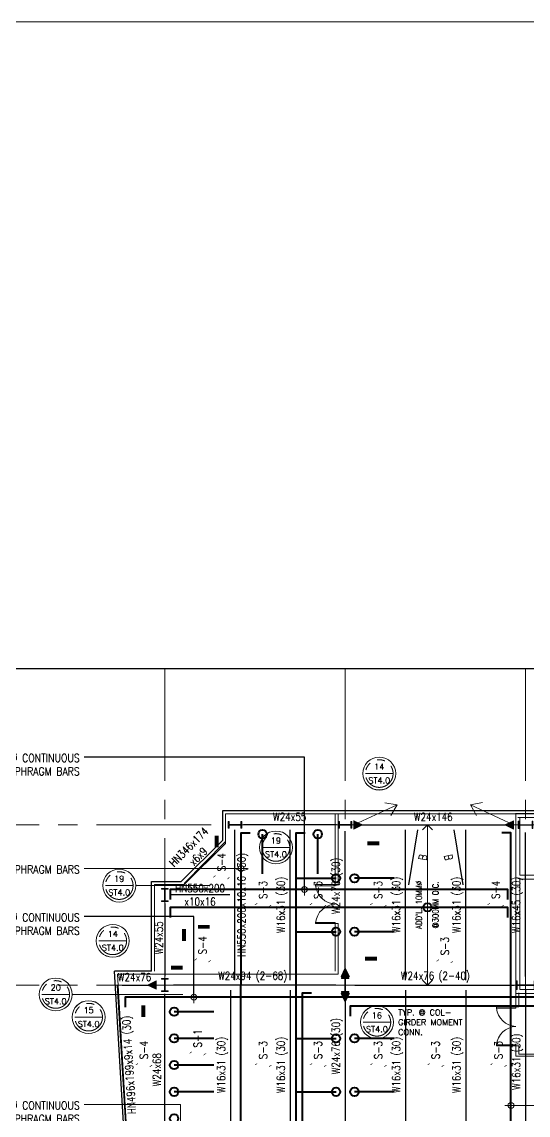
# Model space of a CAD drawing. Header units: millimetres. Extents: x -101701 to 170890, y -50253 to 85631.
# Drawn here: x -62308 to -37050, y 31012 to 85631 of the extents above; entities that cross this region are included whole.
import ezdxf
from ezdxf.enums import TextEntityAlignment as Align

# ---------------------------------------------------------------- set-up
doc = ezdxf.new("R2010")
doc.units = ezdxf.units.MM
doc.header["$MEASUREMENT"] = 0
doc.linetypes.add('CENTER2', pattern=[28.575, 19.05, -3.175, 3.175, -3.175])
doc.linetypes.add('PHANTOM2', pattern=[1.25, 0.625, -0.125, 0.125, -0.125, 0.125, -0.125])
doc.layers.get('0').update_dxf_attribs({"lineweight": 0})
for name, color, linetype, lineweight in [('A_ARCHITECTURAL BACKGROUND', 251, 'Continuous', 5), ('COLUMN', 2, 'Continuous', 20), ('ELAYOUT', 4, 'Continuous', 9), ('GRIDLINES_DIM', 252, 'Continuous', 5), ('HATCH', 8, 'Continuous', 5), ('S-ANNO-DIMS', 252, 'Continuous', 5), ('S-ANNO-MARK', 2, 'Continuous', 9), ('S-ANNO-NPLT', 7, 'Continuous', 9), ('S-Anno-Symb', 143, 'PHANTOM2', 15), ('S-BEAM', 5, 'Continuous', 25), ('S-BEAM-IDEN', 2, 'Continuous', 9), ('S-BRACE', 2, 'Continuous', 18), ('S-COLS', 2, 'Continuous', 20), ('S-CONN', 1, 'Continuous', 9), ('S_COL', 2, 'Continuous', 20), ('S_DRB', 4, 'Continuous', 40), ('S_GRID LINES', 252, 'Continuous', 5), ('S_SLAB EDGE', 2, 'Continuous', 30)]:
    doc.layers.add(name, color=color, linetype=linetype, lineweight=lineweight)
doc.layers.add('GUIDE', color=191, linetype='Continuous', plot=False)
doc.styles.add('1', font='simplex.shx', dxfattribs={"width": 0.85, "height": 300})
doc.styles.add('ARIALNW', font='ARIALN.TTF')
doc.styles.add('ROMANSX', font='ROMANS.shx', dxfattribs={"height": 0.09375})
doc.styles.add('SIMPLEX', font='SIMPLEX.shx', dxfattribs={"width": 0.8, "height": 400})
doc.dimstyles.new('DIM 200', dxfattribs={"dimtxt": 0.36, "dimasz": 0.2, "dimexe": 0.1, "dimexo": 0, "dimgap": 0.08, "dimtad": 1, "dimlfac": 2, "dimrnd": 0.005, "dimzin": 1, "dimdsep": 46, "dimtxsty": 'ARIALNW', "dimcen": 0.09, "dimclrd": 6, "dimclre": 6, "dimclrt": 13, "dimadec": 0, "dimazin": 0, "dimtfac": 1, "dimtofl": 0, "dimtmove": 2, "dimatfit": 3, "dimfxl": 1, "dimtolj": 1, "dimtzin": 0, "dimarcsym": 0})
doc.dimstyles.new('DIM_100', dxfattribs={"dimtxt": 1000, "dimasz": 2, "dimexe": 100, "dimexo": 250, "dimgap": 250, "dimtad": 1, "dimdec": 0, "dimrnd": 1, "dimdsep": 46, "dimtxsty": '1', "dimblk1": 'ESCADIM_ARW', "dimblk2": 'ESCADIM_ARW', "dimsah": 1, "dimcen": 50, "dimclrd": 256, "dimclre": 256, "dimclrt": 52, "dimadec": 0, "dimazin": 0, "dimtfac": 1, "dimtdec": 0, "dimtofl": 0, "dimtmove": 0, "dimatfit": 3, "dimldrblk": 'ESCADIM_ARW', "dimfxl": 1, "dimtolj": 1, "dimtzin": 0, "dimarcsym": 0})
doc.dimstyles.new('ESCA', dxfattribs={"dimtxt": 300, "dimasz": 1, "dimexe": 100, "dimexo": 100, "dimgap": 100, "dimtad": 1, "dimdec": 0, "dimrnd": 1, "dimdsep": 46, "dimtxsty": '1', "dimblk1": 'ESCADIM_ARW', "dimblk2": 'ESCADIM_ARW', "dimsah": 1, "dimcen": 50, "dimclrd": 256, "dimclre": 256, "dimclrt": 52, "dimadec": 0, "dimazin": 0, "dimtfac": 1, "dimtdec": 0, "dimtofl": 0, "dimtmove": 0, "dimatfit": 3, "dimldrblk": 'ESCADIM_ARW', "dimfxl": 1, "dimtolj": 1, "dimtzin": 0, "dimarcsym": 0})

# ---------------------------------------------------------------- blocks, each defined once
blk = doc.blocks.new('ARCHBACKGRND3')
at = {"layer": 'A_ARCHITECTURAL BACKGROUND', "color": 251, "ltscale": 10}
for p, q in [((-52118, 46070, 0), (-36656, 46070, 0)), ((-52118, 46070, 0), (-52118, 44590, 0)), ((-46638, 46070, 0), (-46638, 42532, 0)), ((-46487, 46070, 0), (-46487, 42532, 0)), ((-54172, 42527, 0), (-52118, 44590, 0)), ((-55650, 38201, 0), (-55650, 42527, 0)), ((-55650, 38201, 0), (-55650, 42527, 0)), ((-55650, 42527, 0), (-54172, 42527, 0)), ((-46638, 42532, 0), (-47615, 42532, 0)), ((-47615, 42532, 0), (-47615, 42467, 0)), ((-47615, 42467, 0), (-46638, 42467, 0)), ((-46627, 42532, 0), (-46638, 42532, 0)), ((-46638, 42467, 0), (-46638, 42532, 0)), ((-46638, 42532, 0), (-46487, 42532, 0)), ((-47615, 40578, 0), (-47615, 40643, 0)), ((-47615, 40643, 0), (-46638, 40643, 0)), ((-46638, 40578, 0), (-47615, 40578, 0)), ((-46638, 40643, 0), (-46638, 40578, 0)), ((-46638, 40578, 0), (-46638, 38201, 0)), ((-46487, 40578, 0), (-46638, 40578, 0)), ((-46638, 40578, 0), (-46487, 40578, 0)), ((-46487, 40578, 0), (-46487, 38050, 0)), ((-56602, 22976, 0), (-57504, 38050, 0)), ((-46487, 38050, 0), (-57504, 38050, 0)), ((-37619, 37118, 0), (-37619, 36421, 0)), ((-37469, 37118, 0), (-37469, 36421, 0)), ((-37619, 36421, 0), (-38596, 36421, 0)), ((-38596, 36421, 0), (-38596, 36356, 0)), ((-38596, 36356, 0), (-37619, 36356, 0)), ((-37469, 36421, 0), (-37619, 36421, 0)), ((-37619, 36356, 0), (-37619, 36421, 0)), ((-37619, 36421, 0), (-37469, 36421, 0)), ((-38596, 34467, 0), (-38596, 34532, 0)), ((-38596, 34532, 0), (-37619, 34532, 0)), ((-37619, 34467, 0), (-38596, 34467, 0)), ((-37619, 34532, 0), (-37619, 34467, 0)), ((-37619, 34467, 0), (-37619, 33965, 0)), ((-37608, 34467, 0), (-37619, 34467, 0)), ((-37619, 34467, 0), (-37469, 34467, 0)), ((-37469, 34467, 0), (-37469, 34065, 0)), ((-34029, 33965, 0), (-37619, 33965, 0)), ((-34029, 34065, 0), (-37469, 34065, 0))]:
    blk.add_line(p, q, dxfattribs=at)
at = {"layer": 'ELAYOUT', "color": 251, "ltscale": 10}
for p, q in [((-37619, 37092, 0), (-37619, 46097, 0)), ((-37425, 45889, 0), (-35076, 45889, 0)), ((-37425, 45889, 0), (-35076, 45889, 0)), ((-37425, 45889, 0), (-34985, 45889, 0)), ((-37425, 43001, 0), (-37425, 45889, 0)), ((-37527, 42837, 0), (-37327, 42786, 0)), ((-37425, 43001, 0), (-34985, 43001, 0)), ((-37425, 43001, 0), (-34985, 43001, 0)), ((-37425, 43001, 0), (-34985, 43001, 0)), ((-37425, 43001, 0), (-34985, 43001, 0)), ((-37425, 42798, 0), (-37425, 42823, 0)), ((-37425, 42801, 0), (-34985, 42801, 0)), ((-37425, 42776, 0), (-37425, 42801, 0)), ((-37425, 42801, 0), (-34985, 42801, 0)), ((-37425, 42776, 0), (-37425, 37293, 0)), ((-34982, 37293, 0), (-37425, 37293, 0)), ((-34775, 37092, 0), (-37619, 37092, 0))]:
    blk.add_line(p, q, dxfattribs=at)
at = {"layer": 'ELAYOUT', "color": 251, "linetype": 'ByBlock', "ltscale": 0.5}
for p, q in [((-37619, 46089, 0), (-36656, 46089, 0)), ((-37527, 45889, 0), (-34985, 45889, 0))]:
    blk.add_line(p, q, dxfattribs=at)
at = {"layer": 'HATCH', "color": 251, "linetype": 'ByBlock', "ltscale": 0.5}
for centre, start, end in [((-46586, 42589, 0), 186.8071, 267.1428), ((-46586, 40520, 0), 92.8572, 173.1929), ((-37567, 36479, 0), 186.8071, 267.1428), ((-37567, 34409, 0), 92.8572, 173.1929)]:
    blk.add_arc(centre, 1036, start, end, dxfattribs=at)
at = {"layer": 'S_SLAB EDGE', "color": 2, "ltscale": 10}
for p, q in [((-52268, 46222, 0), (-52268, 44740, 0)), ((-54322, 42677, 0), (-52268, 44740, 0)), ((-55800, 38201, 0), (-55800, 42677, 0)), ((-55800, 42677, 0), (-54322, 42677, 0)), ((-56752, 22913, 0), (-57654, 38201, 0)), ((-55800, 38201, 0), (-57654, 38201, 0))]:
    blk.add_line(p, q, dxfattribs=at)
at = {"layer": 'S_SLAB EDGE', "color": 2, "ltscale": 10, "extrusion": (0, -1, 0), "elevation": -46222}
blk.add_lwpolyline([(-36656, 0), (-52268, 0)], dxfattribs=at)
blk = doc.blocks.new('Bubble')
at = {"layer": 'S-ANNO-NPLT'}
blk.add_circle((0, 0), 0.261, dxfattribs=at)
at = {"layer": 'S-Anno-Symb', "color": 0}
blk.add_line((-0.219, 0), (0.219, 0), dxfattribs=at)
blk.add_circle((0, 0), 0.219, dxfattribs=at)
at = {"layer": 'S-Anno-Symb', "style": 'ROMANSX'}
for tag, p in [('1', (0, 0.109)), ('S1', (0, -0.109))]:
    blk.add_attdef(tag, text='', height=0.0937, dxfattribs=at).set_placement(p, align=Align.MIDDLE_CENTER)
at = {"layer": 'S-Anno-Symb', "style": 'ROMANSX', "width": 1.018385, "flags": 8}
blk.add_attdef('LONG', text='', height=0.0937, dxfattribs=at).set_placement((-0.18, -0.125), (0.18, -0.125), align=Align.FIT)
blk = doc.blocks.new('ESCADIM_ARW')
at = {"color": 7}
blk.add_line((-150, 0), (150, 0), dxfattribs=at)
blk.add_circle((0, 0), 75, dxfattribs=at)
blk = doc.blocks.new('11F COLUMN LAYOUT')
at = {"layer": 'COLUMN', "lineweight": 13}
for points in [[(3165, 48000), (3165, 48167), (3213, 48167), (3213, 48033, 0.414214), (3234, 48013), (3766, 48013, 0.414214), (3787, 48033), (3787, 48167), (3835, 48167), (3835, 47833), (3787, 47833), (3787, 47967, 0.414214), (3766, 47987), (3234, 47987, 0.414214), (3213, 47967), (3213, 47833), (3165, 47833), (3165, 48000)], [(8665, 48000), (8665, 48167), (8713, 48167), (8713, 48033, 0.414214), (8734, 48013), (9266, 48013, 0.414214), (9287, 48033), (9287, 48167), (9335, 48167), (9335, 47833), (9287, 47833), (9287, 47967, 0.414214), (9266, 47987), (8734, 47987, 0.414214), (8713, 47967), (8713, 47833), (8665, 47833), (8665, 48000)], [(17632, 48000), (17632, 48181), (17677, 48181), (17677, 48031, 0.414214), (17695, 48012), (18305, 48012, 0.414214), (18323, 48031), (18323, 48181), (18368, 48181), (18368, 47819), (18323, 47819), (18323, 47969, 0.414214), (18305, 47988), (17695, 47988, 0.414214), (17677, 47969), (17677, 47819), (17632, 47819), (17632, 48000)], [(0, 44177), (-164, 44177), (-164, 44214), (-30, 44214, 0.414214), (-10, 44234), (-10, 44766, 0.414214), (-30, 44786), (-164, 44786), (-164, 44823), (164, 44823), (164, 44786), (30, 44786, 0.414214), (10, 44766), (10, 44234, 0.414214), (30, 44214), (164, 44214), (164, 44177), (0, 44177)], [(0, 39677), (-164, 39677), (-164, 39714), (-30, 39714, 0.414214), (-10, 39734), (-10, 40266, 0.414214), (-30, 40286), (-164, 40286), (-164, 40323), (164, 40323), (164, 40286), (30, 40286, 0.414214), (10, 40266), (10, 39734, 0.414214), (30, 39714), (164, 39714), (164, 39677), (0, 39677)]]:
    blk.add_lwpolyline(points, format="xyb", dxfattribs=at)
at = {"layer": 'S_COL', "ltscale": 0.05}
for points in [[(9000, 39622), (8817, 39622), (8817, 39675), (8967, 39675, 0.414214), (8985, 39694), (8985, 40303, 0.414214), (8967, 40321), (8817, 40321), (8817, 40374), (9183, 40374), (9183, 40321), (9033, 40321, 0.414214), (9015, 40303), (9015, 39694, 0.414214), (9033, 39675), (9183, 39675), (9183, 39622), (9000, 39622)], [(17529, 39995), (17529, 40206), (17576, 40206), (17576, 40037, 0.414214), (17605, 40008), (18395, 40008, 0.414214), (18424, 40037), (18424, 40206), (18471, 40206), (18471, 39784), (18424, 39784), (18424, 39953, 0.414214), (18395, 39982), (17605, 39982, 0.414214), (17576, 39953), (17576, 39784), (17529, 39784), (17529, 39995)]]:
    blk.add_lwpolyline(points, format="xyb", dxfattribs=at)
blk = doc.blocks.new('DIM_GRIDLINES_2')
at = {"layer": 'GRIDLINES_DIM', "linetype": 'CENTER2', "ltscale": 300}
for p, q in [((8000, -10379.6), (8000, 63813, 0)), ((17000, -10379.6), (17000, 63813, 0)), ((26000, -10379.6), (26000, 63813, 0)), ((-12556.3, 56000, 0), (50790.7, 56000, 0)), ((-12556.3, 48000, 0), (50790.7, 48000, 0))]:
    blk.add_line(p, q, dxfattribs=at)
blk = doc.blocks.new('_Open90')
at = {"color": 0, "linetype": 'ByBlock', "lineweight": -2}
for p, q in [((0, 0), (-1, 0)), ((-0.5, 0.5), (0, 0)), ((0, 0), (-0.5, -0.5))]:
    blk.add_line(p, q, dxfattribs=at)
blk = doc.blocks.new('*D116')
at = {"lineweight": -2, "ltscale": 0.5, "transparency": 16777216}
blk.add_line((21102, 55501), (21102, 48502), dxfattribs=at)
at = {"layer": 'Defpoints', "color": 0, "ltscale": 0.5, "transparency": 16777216}
for p in [(21102, 56001, 0), (21102, 48002, 0), (21102, 48002)]:
    blk.add_point(p, dxfattribs=at)
at = {"lineweight": -2, "ltscale": 0.5, "transparency": 16777216, "xscale": 500, "yscale": 500, "zscale": 500}
for p, rotation in [((21102, 56001), 90), ((21102, 48002), 270)]:
    blk.add_blockref('_Open90', p, dxfattribs=dict(at, rotation=rotation))
at = {"color": 52, "ltscale": 0.5, "transparency": 16777216, "char_height": 300, "attachment_point": 5, "rotation": 90, "style": '1'}
for s, insert in [("\\A1;ADD'L. 10MM%%C", (20674, 52002)), ('\\A1;@300MM O.C. ', (21502, 52002))]:
    blk.add_mtext(s, dxfattribs=dict(at, insert=insert))
blk = doc.blocks.new('11TH FRAMING LAYOUT')
at = {"layer": 'S-CONN'}
for points in [[(9435, 47791), (9864, 48002), (9435, 48212)], [(17394, 47788), (16965, 47998), (17394, 48209)], [(8789, 40430), (8999, 40859), (9210, 40430)], [(-439, 39790), (-868, 40000), (-439, 40210)], [(8789, 39572), (8999, 39143), (9210, 39572)]]:
    blk.add_hatch(color=256, dxfattribs=at).paths.add_polyline_path(points)
at = {"layer": 'S-BEAM'}
for p, q in [((3498, 40249, 0), (3498, 47752, 0)), ((8565, 48000, 0), (3932, 48000, 0)), ((6259, 40249, 0), (6259, 47752, 0)), ((9000, 40430, 0), (9000, 47694, 0)), ((9435, 48000, 0), (17394, 47999, 0)), ((12008, 40249, 0), (12008, 47753, 0)), ((12608, 47753, 0), (12159, 44999, 0)), ((14417, 47753, 0), (14867, 44999, 0)), ((15017, 40249, 0), (15017, 47753, 0)), ((18000, 40430, 0), (18000, 47619, 0)), ((3004, 47158, 0), (960, 45069, 0)), ((3248, 44500, 0), (265, 44500, 0)), ((0, 44074, 0), (0, 40439)), ((-1517, 25709, 0), (-2360, 40000, 0)), ((-2127, 40000, 0), (-439, 40000, 0)), ((8524, 40000, 0), (439, 40000, 0)), ((9476, 40002, 0), (17429, 39999, 0)), ((0, 32606, 0), (0, 39561)), ((3275, 39749, 0), (3275, 32252, 0)), ((6259, 39749, 0), (6259, 32252, 0)), ((9000, 39737, 0), (9000, 32414, 0)), ((12008, 39749, 0), (12008, 32251, 0)), ((15017, 39749, 0), (15017, 32251, 0)), ((18000, 39737, 0), (18000, 32414, 0))]:
    blk.add_line(p, q, dxfattribs=at)
at = {"layer": 'S-CONN', "color": 1, "elevation": 0}
for points in [[(9435, 48212), (9864, 48002), (9435, 47791), (9435, 48213)], [(17394, 48209), (16965, 47998), (17394, 47788), (17394, 48210)], [(9210, 40430), (8999, 40859), (8789, 40430), (9211, 40430)], [(-439, 40210), (-868, 40000), (-439, 39790), (-439, 40211)], [(9210, 39572), (8999, 39143), (8789, 39572), (9211, 39572)]]:
    blk.add_lwpolyline(points, dxfattribs=at)
at = {"layer": 'S-BRACE', "ltscale": 0.5}
for points in [[(11586, 49002, 0), (9435, 48000, 0)], [(15243, 49003, 0), (17394, 48001, 0)]]:
    blk.add_leader(points, dimstyle='DIM 200', override={"dimasz": 500, "dimtad": 0, "dimclrd": 2, "dimldrblk": 'Open90', "dimfxl": 0.18}, dxfattribs=at)
blk = doc.blocks.new("ADD' L BARS")
at = {"layer": 'S_DRB'}
for p, q in [((12879.1, 53548.4, 0), (12879.1, 55538, 0)), ((15629.3, 53548.4, 0), (15629.3, 55538, 0)), ((10450, 46666.4, 0), (8460.4, 46666.4, 0)), ((10450.1, 45333.2, 0), (8460.5, 45333.2, 0)), ((10450.3, 43999.9, 0), (8460.7, 43999.9, 0)), ((10450.4, 42666.6, 0), (8460.8, 42666.6, 0))]:
    blk.add_line(p, q, dxfattribs=at)
at = {"layer": 'S_DRB', "color": 4, "elevation": 0}
for points in [[(12248.4, 40432.8), (11798.4, 40432.8), (11799.7, 55606.9), (12249.7, 55606.9)], [(24817.1, 40432.8), (25267.1, 40432.8), (25267.1, 55606.9), (24817.1, 55606.9)], [(25117.1, 52271.9), (25117.1, 52771.9), (8265.2, 52771.9), (8265.2, 52271.9)], [(25117.1, 51382.7), (25117.1, 51882.7), (8265.2, 51882.7), (8265.2, 51382.7)], [(15310.1, 24150), (14860.1, 24150), (14860.1, 47606.7), (15310.1, 47606.7)], [(46351.2, 46894.5), (46351.2, 47394.5), (6014.4, 47394.5), (6014.4, 46894.5)], [(46001.2, 46444.5), (46001.2, 46944.5), (17250, 46944.5), (17250, 46444.5)]]:
    blk.add_lwpolyline(points, dxfattribs=at)
at = {"layer": 'S_DRB'}
for centre in [(12879.1, 55538, 0), (15629.3, 55538, 0), (21102.3, 51882.7, 0), (8460.4, 46666.4, 0), (8460.5, 45333.2, 0), (8460.7, 43999.9, 0), (8460.8, 42666.6, 0), (8461, 41333.3, 0)]:
    blk.add_circle(centre, 210.4, dxfattribs=at)
at = {"layer": 'S-BEAM-IDEN', "char_height": 400, "attachment_point": 3, "style": '1'}
for s, insert in [('5-25MM∅ DIAPHRAGM BARS', (3752.1, 53974, 0)), ('8-25MM∅ CONTINUOUS \\PDIAPHRAGM BARS', (3752.1, 51576.8, 0)), ('3-25MM∅ CONTINUOUS \\PDIAPHRAGM BARS', (3752.1, 42184.6, 0))]:
    blk.add_mtext_dynamic_manual_height_columns(s, width=8791.578, gutter_width=1, heights=[0], dxfattribs=dict(at, insert=insert))
at = {"ltscale": 0.5}
dim = blk.add_linear_dim(base=(21102.3, 48002.4, 0), p1=(21102.3, 56001.2, 0), p2=(21102.3, 48002.4, 0), angle=270, text="ADD'L. 10MM%%C\\X@300MM O.C. ", dimstyle='DIM_100', override={"dimasz": 500, "dimexo": 100, "dimblk1": 'Open90', "dimblk2": 'Open90', "dimse1": 1, "dimse2": 1}, dxfattribs=at)
dim.commit()
dim.dimension.update_dxf_attribs({"geometry": '*D116', "text_midpoint": (21102.3, 52001.8, 0)})
at = {"layer": 'S-ANNO-DIMS', "color": 4}
for points in [[(11799.7, 53821.4, 0), (3976.4, 53821.4, 0)], [(9446.3, 47394.5, 0), (9446.3, 51424.2, 0), (3976.4, 51424.2, 0)], [(8775, 40606.8, 0), (8775, 42032, 0), (3976.4, 42032, 0)], [(25267.1, 41983, 0), (47743.9, 41983, 0)]]:
    blk.add_leader(points, dimstyle='ESCA', override={"dimasz": 2, "dimtad": 0, "dimfxl": 0.0625}, dxfattribs=at)

msp = doc.modelspace()

# ---------------------------------------------------------------- linework, layer by layer
at = {"layer": 'Defpoints', "linetype": 'ByBlock', "lineweight": 13, "ltscale": 1.5, "elevation": -106.73928}
msp.add_lwpolyline([(93106.51973, 85631.00687), (-101700.92369, 85631.00687), (-101700.92369, -50253.19729), (93106.51973, -50253.19729)], close=True, dxfattribs=at)
at = {"layer": 'GUIDE', "ltscale": 0.5, "elevation": -106.73928}
msp.add_lwpolyline([(-77989.96083, 53324.28514), (-5925.3379, 53324.28514), (-5925.3379, -34476.50554), (-77989.96083, -34476.50554)], close=True, dxfattribs=at)
at = {"layer": 'S-ANNO-MARK'}
msp.add_lwpolyline([(-52639.95087, 42983.19482, 29.99952, 29.99952, 0), (-52752.99519, 42896.19369, 0, 0, 0), (-51943.41764, 42896.19369, 29.99952, 29.99952, 0), (-52056.46197, 42809.19255, 0, 0, 0)], format="xyseb", dxfattribs=at)
for points, elevation in [([(-50565.60049, 41598.10801, 29.99952, 29.99952, 0), (-50678.64482, 41511.10688, 0, 0, 0), (-49869.06727, 41511.10688, 29.99952, 29.99952, 0), (-49982.1116, 41424.10574, 0, 0, 0)], -0.00002), ([(-47824.10621, 41598.10801, 29.99952, 29.99952, 0), (-47937.15054, 41511.10688, 0, 0, 0), (-47127.57299, 41511.10688, 29.99952, 29.99952, 0), (-47240.61732, 41424.10574, 0, 0, 0)], -0.00002), ([(-44815.64606, 41598.10801, 29.99952, 29.99952, 0), (-44928.69039, 41511.10688, 0, 0, 0), (-44119.11284, 41511.10688, 29.99952, 29.99952, 0), (-44232.15716, 41424.10574, 0, 0, 0)], -0.00002), ([(-38958.25662, 41598.10801, 29.99952, 29.99952, 0), (-39071.30095, 41511.10688, 0, 0, 0), (-38261.7234, 41511.10688, 29.99952, 29.99952, 0), (-38374.76773, 41424.10574, 0, 0, 0)], -0.00002), ([(-53585.20986, 38831.5094, 29.99952, 29.99952, 0), (-53698.25419, 38744.50827, 0, 0, 0), (-52888.67664, 38744.50827, 29.99952, 29.99952, 0), (-53001.72097, 38657.50714, 0, 0, 0)], -0.00002), ([(-41495.64289, 38788.26639, 29.99952, 29.99952, 0), (-41608.68722, 38701.26526, 0, 0, 0), (-40799.10967, 38701.26526, 29.99952, 29.99952, 0), (-40912.154, 38614.26413, 0, 0, 0)], -0.00003), ([(-56513.59363, 33597.08316, 29.99952, 29.99952, 0), (-56626.63796, 33510.08202, 0, 0, 0), (-55817.06041, 33510.08202, 29.99952, 29.99952, 0), (-55930.10473, 33423.08089, 0, 0, 0)], -0.00002), ([(-50565.60049, 33597.08316, 29.99952, 29.99952, 0), (-50678.64482, 33510.08202, 0, 0, 0), (-49869.06727, 33510.08202, 29.99952, 29.99952, 0), (-49982.1116, 33423.08089, 0, 0, 0)], -0.00002), ([(-47824.10621, 33597.08316, 29.99952, 29.99952, 0), (-47937.15054, 33510.08202, 0, 0, 0), (-47127.57299, 33510.08202, 29.99952, 29.99952, 0), (-47240.61732, 33423.08089, 0, 0, 0)], -0.00002), ([(-44815.64606, 33597.08316, 29.99952, 29.99952, 0), (-44928.69039, 33510.08202, 0, 0, 0), (-44119.11284, 33510.08202, 29.99952, 29.99952, 0), (-44232.15716, 33423.08089, 0, 0, 0)], -0.00002), ([(-41954.02655, 33597.08316, 29.99952, 29.99952, 0), (-42067.07088, 33510.08202, 0, 0, 0), (-41257.49332, 33510.08202, 29.99952, 29.99952, 0), (-41370.53765, 33423.08089, 0, 0, 0)], -0.00003), ([(-38824.10621, 33597.08316, 29.99952, 29.99952, 0), (-38937.15054, 33510.08202, 0, 0, 0), (-38127.57299, 33510.08202, 29.99952, 29.99952, 0), (-38240.61732, 33423.08089, 0, 0, 0)], -0.00001)]:
    msp.add_lwpolyline(points, format="xyseb", dxfattribs=dict(at, elevation=elevation))
at = {"layer": 'S-ANNO-NPLT'}
for centre in [(-44476.51642, 48077.4033, -0.00001), (-49633.10987, 44385.0914, -0.00003), (-57451.23294, 42480.02404, -0.00003), (-57773.13175, 39719.95132, -0.00001), (-60620.34715, 37040.9, -0.00002), (-58977.61521, 35907.67357, -0.00002), (-44595.36, 35650.18081, -0.00003)]:
    msp.add_circle(centre, 821.36597, dxfattribs=at)
at = {"layer": 'S-Anno-Symb', "linetype": 'ByBlock'}
for p, q in [((-56629.86697, 42480.02404, -0.00003), (-52937.85558, 42480.02404, -0.00003)), ((-59798.98118, 37040.9, -0.00002), (-54281.9653, 37040.9, -0.00002))]:
    msp.add_line(p, q, dxfattribs=at)
for points, elevation in [([(-44476.51642, 47256.03733, 0, 0, 0), (-44476.51642, 44587.54319, 196.07256, 196.07256, 0), (-45064.7341, 44587.54319, 0, 0, 0)], -0.00001), ([(-50454.47584, 44385.0914, 0, 0, 0), (-52584.73969, 44385.0914, 196.07256, 196.07256, 0), (-52584.73969, 44973.30908, 0, 0, 0)], -0.00003), ([(-52937.85558, 42480.02404, 0, 0, 0), (-52937.85558, 40421.15062, 196.07256, 196.07256, 0), (-53526.07326, 40421.15062, 0, 0, 0)], -0.00001), ([(-56951.76578, 39719.95132, 0, 0, 0), (-54219.54484, 39719.95132, 196.07256, 196.07256, 0), (-54219.54484, 40308.169, 0, 0, 0)], -0.00001), ([(-44595.36, 36471.54377, 0, 0, 0), (-44595.36, 38824.42817, 196.07256, 196.07256, 0), (-45183.57768, 38824.42817, 0, 0, 0)], -0.00002), ([(-54281.9653, 37040.9, 0, 0, 0), (-54281.9653, 38385.87602, 196.07256, 196.07256, 0), (-54870.18298, 38385.87602, 0, 0, 0)], -0.00002), ([(-58156.24924, 35907.67357, 0, 0, 0), (-56245.39427, 35907.67357, 196.07256, 196.07256, 0), (-56245.39427, 36495.89125, 0, 0, 0)], -0.00002)]:
    msp.add_lwpolyline(points, format="xyseb", dxfattribs=dict(at, elevation=elevation))
at = {"layer": 'S-COLS', "elevation": -0.00001}
msp.add_lwpolyline([(-53829.3955, 34180.23317, 29.99952, 29.99952, 0), (-53942.43983, 34093.23204, 0, 0, 0), (-53132.86228, 34093.23204, 29.99952, 29.99952, 0), (-53245.9066, 34006.2309, 0, 0, 0)], format="xyseb", dxfattribs=at)
at = {"layer": 'S_DRB'}
for p, q in [((-48624.97233, 42844.59324, -0.00001), (-46635.33934, 42844.59324, -0.00001)), ((-43724.97233, 42844.59324, -0.00001), (-45714.60531, 42844.59324, -0.00001)), ((-48624.97233, 40177.92657, -0.00001), (-46635.33934, 40177.92657, -0.00001)), ((-43724.97233, 40177.92657, -0.00001), (-45714.60531, 40177.92657, -0.00001)), ((-48624.97233, 34844.59324, -0.00001), (-46635.33934, 34844.59324, -0.00001)), ((-43724.97233, 34844.59324, -0.00001), (-45714.60531, 34844.59324, -0.00001)), ((-48624.97233, 32177.92657, -0.00001), (-46635.33934, 32177.92657, -0.00001)), ((-43724.97233, 32177.92657, -0.00001), (-45714.60531, 32177.92657, -0.00001))]:
    msp.add_line(p, q, dxfattribs=at)
at = {"layer": 'S_DRB', "color": 4}
for points, elevation in [([(-48166.46661, -2059.38842), (-48616.46661, -2059.38842), (-48616.46661, 45116.53555), (-48166.46661, 45116.53555)], -0.00002), ([(-16823.72842, 36404.14007), (-16823.72842, 36904.14007), (-57160.53695, 36904.14007), (-57160.53695, 36404.14007)], -0.00003)]:
    msp.add_lwpolyline(points, dxfattribs=dict(at, elevation=elevation))
at = {"layer": 'S_DRB'}
for centre in [(-46635.33934, 42844.59324, -0.00001), (-45714.60531, 42844.59324, -0.00001), (-46635.33934, 40177.92657, -0.00001), (-45714.60531, 40177.92657, -0.00001), (-46635.33934, 34844.59324, -0.00001), (-45714.60531, 34844.59324, -0.00001), (-46635.33934, 32177.92657, -0.00001), (-45714.60531, 32177.92657, -0.00001)]:
    msp.add_circle(centre, 210.36702, dxfattribs=at)

# ---------------------------------------------------------------- block references
at = {"layer": 'A_ARCHITECTURAL BACKGROUND', "color": 251, "ltscale": 10}
for name in ['11TH FRAMING LAYOUT', '11F COLUMN LAYOUT']:
    msp.add_blockref(name, (-55174.97233, -2488.74009, -0.00001), dxfattribs=at)
at = {"layer": 'A_ARCHITECTURAL BACKGROUND', "lineweight": 13}
msp.add_blockref('ARCHBACKGRND3', (-38.9141, 0, -0.00004), dxfattribs=at)
at = {"layer": 'S-Anno-Symb', "xscale": 3149.760000000242, "yscale": 3149.760000000242, "zscale": 3149.760000000242}
for p, values in [((-44476.51642, 48077.4033, -0.00001), {'1': '14', 'S1': 'ST4.0'}), ((-49633.10987, 44385.0914, -0.00003), {'1': '19', 'S1': 'ST4.0'}), ((-57451.23294, 42480.02404, -0.00003), {'1': '19', 'S1': 'ST4.0'}), ((-57773.13175, 39719.95132, -0.00001), {'1': '14', 'S1': 'ST4.0'}), ((-60620.34715, 37040.9, -0.00002), {'1': '20', 'S1': 'ST4.0'}), ((-58977.61521, 35907.67357, -0.00002), {'1': '15', 'S1': 'ST4.0'}), ((-44595.36, 35650.18081, -0.00003), {'1': '16', 'S1': 'ST4.0'})]:
    msp.add_blockref('Bubble', p, dxfattribs=at).add_auto_attribs(values)
at = {"layer": 'S-BRACE'}
msp.add_blockref("ADD' L BARS", (-63174.97233, -10488.74009, -0.00002), dxfattribs=at)
at = {"layer": 'S_GRID LINES'}
msp.add_blockref('DIM_GRIDLINES_2', (-63174.97233, -10488.74009, -0.00001), dxfattribs=at)

# ---------------------------------------------------------------- texts
at = {"layer": 'S-ANNO-DIMS', "color": 52, "char_height": 400, "attachment_point": 5, "style": 'SIMPLEX'}
for s, insert in [('\\A1;{\\W0.8;W24x55}', (-48945.79574, 45911.73388, -0.00001)), ('\\A1;{\\W0.8;W24x146}', (-41780.42235, 45911.18984, -0.00001)), ('\\A1;{\\W0.8;HN550x200\\Px10x16}', (-53418.46542, 42011.74657, -0.00002)), ('\\A1;W24x94 (2-68)', (-50790.82577, 37911.73388, -0.00001)), ('\\A1;{\\W0.8;W24x76 (2-40)}', (-41674.97233, 37912.43432, -0.00002)), ('\\A1;{\\W0.8;W24x76}', (-56686.20479, 37912.76393, -0.00003))]:
    msp.add_mtext(s, dxfattribs=dict(at, insert=insert))
for s, insert, rotation in [('\\A1;{\\W0.8;HN346x174\\Px6x9}', (-53748.59318, 44171.8872, 0), 45.11697067), ('\\A1;\\pxqc;S-4', (-52348.20642, 43646.19369), 90), ('\\A1;{\\W0.8;HN550x200x10x16 (30)}', (-51277.16909, 41514.20221, -0.00003), 90), ('\\A1;{\\W0.8;W24x76 (30)}', (-46574.97233, 42469.14294, -0.00001), 90), ('\\A1;\\pxqc;S-3', (-50273.85604, 42261.10688, -0.00002), 90), ('\\A1;{\\W0.8;W16x31 (30)}', (-49316.46661, 41514.20221, -0.00003), 90), ('\\A1;\\pxqc;S-3', (-47532.36176, 42261.10688, -0.00002), 90), ('\\A1;\\pxqc;S-3', (-44523.90161, 42261.10688, -0.00002), 90), ('\\A1;{\\W0.8;W16x31 (30)}', (-43566.51218, 41514.20221, -0.00003), 90), ('\\A1;{\\W0.8;W16x31 (30)}', (-40558.05202, 41514.20221, -0.00003), 90), ('\\A1;\\pxqc;S-4', (-38666.51218, 42261.10688, -0.00002), 90), ('\\A1;{\\W0.8;W16x45 (30)}', (-37574.97233, 41514.20221, -0.00002), 90), ('\\A1;{\\W0.8;W24x55}', (-55474.68345, 39865.2414, -0.00002), 90), ('\\A1;\\pxqc;S-4', (-53293.46542, 39494.50827, -0.00002), 90), ('\\A1;\\pxqc;S-3', (-41203.89845, 39451.26526, -0.00003), 90), ('\\A1;{\\W0.8;HN496x199x9x14 (30)}', (-56897.96813, 33520.93165, -0.00001), 93.423878219), ('\\A1;{\\W0.8;W24x76 (30)}', (-46574.97233, 34459.00993, -0.00001), 90), ('\\A1;\\pxqc;{\\W0.8;S-1}', (-53537.65105, 34843.23204, -0.00001), 90), ('\\A1;{\\W0.8;W16x31 (30)}', (-37574.97233, 33679.69263, -0.00002), 90), ('\\A1;\\pxqc;S-4', (-56221.84918, 34260.08202, -0.00002), 90), ('\\A1;{\\W0.8;W16x31 (30)}', (-52300.32978, 33517.72545, -0.00003), 90), ('\\A1;\\pxqc;S-3', (-50273.85604, 34260.08202, -0.00002), 90), ('\\A1;{\\W0.8;W16x31 (30)}', (-49316.46661, 33517.31034, -0.00003), 90), ('\\A1;\\pxqc;S-3', (-47532.36176, 34260.08202, -0.00002), 90), ('\\A1;\\pxqc;S-3', (-44523.90161, 34260.08202, -0.00002), 90), ('\\A1;{\\W0.8;W16x31 (30)}', (-43566.51218, 33516.51041, -0.00003), 90), ('\\A1;\\pxqc;S-3', (-41662.2821, 34260.08202, -0.00003), 90), ('\\A1;{\\W0.8;W16x31 (30)}', (-40558.05202, 33516.09188, -0.00003), 90), ('\\A1;\\pxqc;S-3', (-38532.36176, 34260.08202, -0.00001), 90)]:
    msp.add_mtext(s, dxfattribs=dict(at, insert=insert, rotation=rotation))
at = {"layer": 'S-ANNO-DIMS', "color": 52, "extrusion": (-0.093152, 0.159205, 0.982841), "insert": (-42301.30272, 43887.70581, -0.00008), "char_height": 400, "attachment_point": 5, "text_direction": (0.19358, 0.971192, -0.13897), "style": 'SIMPLEX'}
msp.add_mtext('\\A1;{\\W0.8;B}', dxfattribs=at)
at = {"layer": 'S-ANNO-DIMS', "color": 52, "extrusion": (0.093152, 0.159205, 0.982841), "insert": (-41023.26148, 43887.70581, -0.00008), "char_height": 400, "attachment_point": 5, "text_direction": (0.19358, -0.971192, 0.13897), "style": 'SIMPLEX'}
msp.add_mtext('\\A1;{\\W0.8;B}', dxfattribs=at)
at = {"layer": 'S-Anno-Symb', "insert": (-43534.65135, 35650.18081, -0.00003), "char_height": 295.29, "width": 6780.3427625, "attachment_point": 4, "style": 'ROMANSX'}
msp.add_mtext('TYP. @ COL-\\PGIRDER MOMENT\\PCONN.', dxfattribs=at)
at = {"layer": 'S-BEAM-IDEN', "char_height": 400, "attachment_point": 3, "style": '1'}
for s, insert in [('3-25MM∅ CONTINUOUS \\PDIAPHRAGM BARS', (-59425.14411, 49054.58419, -0.00003)), ('8-25MM∅ CONTINUOUS \\PDIAPHRAGM BARS', (-59422.9183, 41086.40695, -0.00004))]:
    msp.add_mtext_dynamic_manual_height_columns(s, width=8791.57845, gutter_width=1, heights=[0], dxfattribs=dict(at, insert=insert))
at = {"layer": 'S-COLS', "color": 52, "insert": (-55574.68345, 33282.72133, -0.00002), "char_height": 400, "attachment_point": 5, "rotation": 90, "style": 'SIMPLEX'}
msp.add_mtext('\\A1;{\\W0.8;W24x68}', dxfattribs=at)

# ---------------------------------------------------------------- leaders
at = {"layer": 'S-ANNO-DIMS', "color": 4}
for points in [[(-48208.42581, 42285.40071, -0.00002), (-48208.42581, 48901.96892, -0.00002), (-59200.81191, 48901.96892, -0.00002)], [(-53728.66, 36904.14007, -0.00003), (-53728.66, 40933.79168, -0.00003), (-59198.58609, 40933.79168, -0.00003)]]:
    msp.add_leader(points, dimstyle='ESCA', override={"dimasz": 2, "dimtad": 0, "dimfxl": 0.0625}, dxfattribs=at)

doc.saveas('drawing.dxf')
